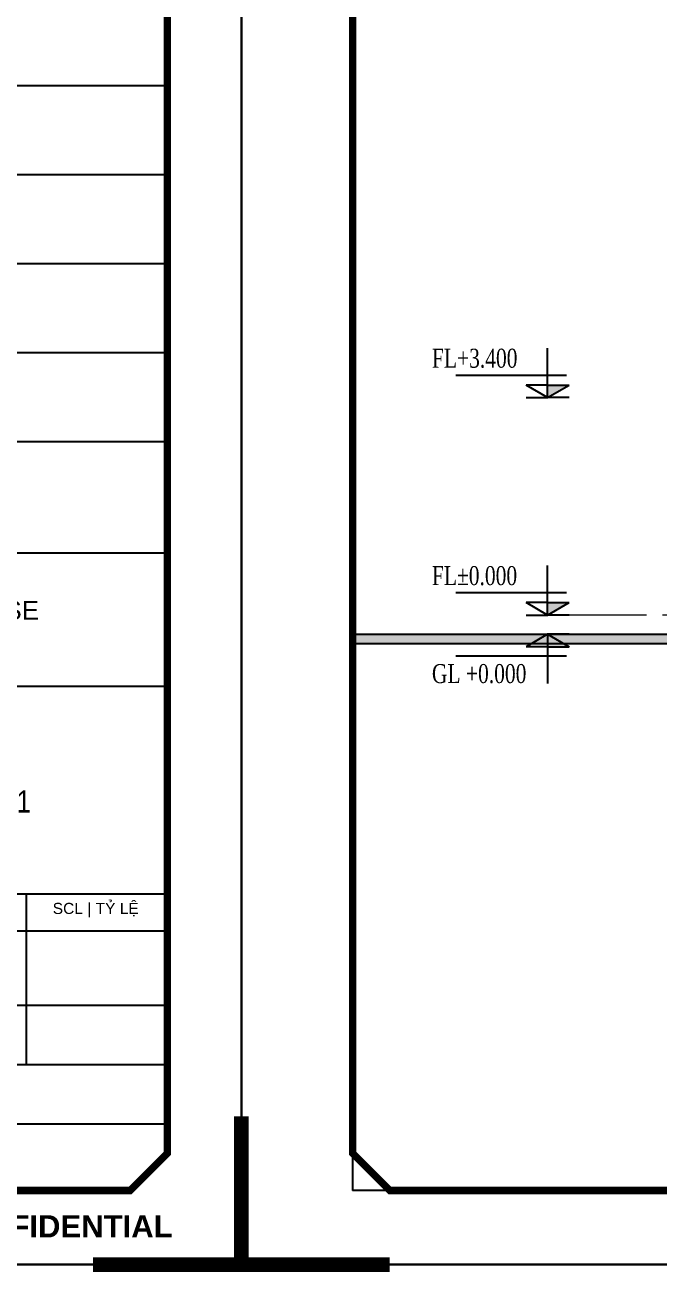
# Model space of a CAD drawing. Header units: inches. Extents: x 340055 to 349452, y -34649 to -30845.
# Drawn here: x 347588.6 to 347687.8, y -32249.8 to -32054.8 of the extents above; entities that cross this region are included whole.
import ezdxf
from ezdxf.enums import TextEntityAlignment as Align

# ---------------------------------------------------------------- set-up
doc = ezdxf.new("R2010")
doc.units = ezdxf.units.IN
doc.header["$MEASUREMENT"] = 0
doc.linetypes.add('CENTER', pattern=[2, 1.25, -0.25, 0.25, -0.25])
for name, color, linetype in [('0 @ 1', 7, 'Continuous'), ('001-TRUC', 252, 'CENTER'), ('250', 250, 'Continuous'), ('3', 3, 'Continuous'), ('NET IN', 3, 'Continuous')]:
    doc.layers.add(name, color=color, linetype=linetype)
doc.layers.add('Cover text', color=7, linetype='Continuous', true_color=0x52370f)
for name, color, linetype, lineweight in [('TEXT @ 1', 7, 'Continuous', 20), ('TL-TIILE BLOCK A2$0$TL-TITLE BLOCK - TEXT @ 1', 7, 'Continuous', 25), ('TL-TIILE BLOCK A2$0$TL-TITLE BLOCK 1', 7, 'Continuous', 50), ('TL-TIILE BLOCK A2$0$TL-TITLE BLOCK 2', 7, 'Continuous', 25)]:
    doc.layers.add(name, color=color, linetype=linetype, lineweight=lineweight)
doc.styles.add('TIEU DE', font='', dxfattribs={"width": 0.8})
doc.styles.add('TL-TIILE BLOCK A2$0$MEP-TEXT T.BLOCK 1', font='arial.ttf', dxfattribs={"height": 1.5})
doc.styles.add('TL-TIILE BLOCK A2$0$MEP-TEXT T.BLOCK 3', font='arial.ttf', dxfattribs={"height": 3})
doc.styles.add('vntimeh.shx', font='vntimeh.shx', dxfattribs={"width": 0.8, "bigfont": 'bigfont.shx'})
doc.styles.get('TIEU DE').set_extended_font_data('.VnArial NarrowH')

# ---------------------------------------------------------------- blocks, each defined once
blk = doc.blocks.new('cos')
at = {"color": 8}
for p, q in [((0, 0), (0, 7.82)), ((0, 1.99), (-3.39, 1.99)), ((0, 0), (-3.39, 1.99)), ((-3, 3.49), (14.52, 3.49)), ((0, 1.99), (3.39, 1.99)), ((0, 0), (3.39, 1.99))]:
    blk.add_line(p, q, dxfattribs=at)
at = {"color": 4}
for p in [(-3.39, 0), (3.39, 0)]:
    blk.add_line(p, (0, 0), dxfattribs=at)
at = {"color": 8}
blk.add_solid([(0, 0), (-3.39, 1.99), (0, 1.99)], dxfattribs=at)
at = {"layer": '3', "color": 3, "style": 'vntimeh.shx', "width": 0.75}
blk.add_attdef('DSD', (1.32, 4.73), '', height=3, dxfattribs=at)
blk = doc.blocks.new('kt kien truc 1')
at = {"layer": 'Defpoints'}
for p in [(15, 15), (20, 10)]:
    blk.add_line(p, (15, 10), dxfattribs=at)
at = {"layer": 'Defpoints', "color": 8}
blk.add_lwpolyline([(0, 0), (594, 0), (594, 420), (0, 420)], close=True, dxfattribs=at)
at = {"layer": 'Defpoints', "color": 8, "const_width": 2}
for points in [[(0, 20), (0, 0), (20, 0)], [(594, 20), (594, 0), (574, 0)]]:
    blk.add_lwpolyline(points, dxfattribs=at)
at = {"layer": 'TL-TIILE BLOCK A2$0$TL-TITLE BLOCK 1', "const_width": 1}
blk.add_lwpolyline([(20, 10), (579, 10), (584, 15), (584, 405), (579, 410), (20, 410), (15, 405), (15, 15)], close=True, dxfattribs=at)
at = {"layer": 'TL-TIILE BLOCK A2$0$TL-TITLE BLOCK 2'}
for p, q in [((509, 159), (584, 159)), ((509, 147), (584, 147)), ((509, 135), (584, 135)), ((509, 123), (584, 123)), ((509, 111), (584, 111)), ((509, 96), (584, 96)), ((509, 78), (584, 78)), ((509, 50), (584, 50)), ((565, 50), (565, 27)), ((509, 45), (584, 45)), ((509, 35), (584, 35)), ((509, 27), (584, 27)), ((509, 19), (584, 19))]:
    blk.add_line(p, q, dxfattribs=at)
at = {"layer": '0 @ 1', "insert": (536.78, 6.67), "char_height": 3, "attachment_point": 1, "style": 'TL-TIILE BLOCK A2$0$MEP-TEXT T.BLOCK 3'}
blk.add_mtext_dynamic_manual_height_columns('\\pt15;{\\fArial|b1|i0|c0|p34;TIALOC CONFIDENTIAL}', width=49.3859, gutter_width=12.5, heights=[0], dxfattribs=at)
at = {"layer": 'TEXT @ 1', "insert": (516.35, 89.49), "char_height": 2.5, "attachment_point": 1, "style": 'TL-TIILE BLOCK A2$0$MEP-TEXT T.BLOCK 1'}
blk.add_mtext_dynamic_manual_height_columns('\\pi10.78205;{\\C1;POWDER WAREHOUSE\\P     KHU SƠN BỘT}', width=64.0147, gutter_width=15, heights=[0], dxfattribs=at)
at = {"layer": 'TL-TIILE BLOCK A2$0$TL-TITLE BLOCK - TEXT @ 1', "insert": (568.56, 48.79), "char_height": 1.5, "attachment_point": 1, "style": 'TL-TIILE BLOCK A2$0$MEP-TEXT T.BLOCK 1'}
blk.add_mtext_dynamic_manual_height_columns('SCL | TỶ LỆ', width=37.618, gutter_width=15, heights=[0], dxfattribs=at)

msp = doc.modelspace()

# ---------------------------------------------------------------- hatches: boundary and pattern name
h = msp.add_hatch()
h.set_pattern_fill('AR-CONC', color=8, scale=0.25, style=0)
h.set_pattern_definition([(50, (24365.4208, 6578.9344), (1.7931504565, -0.1568803375), [0.1875, -2.0625]), (355, (24365.4208, 6578.9344), (-0.346878334, 1.880480334), [0.15, -1.65]), (100.4514, (24365.5702, 6578.9213), (1.446273454, 1.723598855), [0.159350475, -1.75285528]), (46.1842, (24365.4208, 6579.4344), (2.668102622, -0.413797536), [0.28125, -3.09375]), (96.6356, (24365.643, 6579.4), (2.336656764, 2.435294677), [0.23902572, -2.6292825]), (351.1842, (24365.4208, 6579.4344), (2.336654863, 2.435296502), [0.225, -2.475]), (21, (24365.6708, 6579.3094), (1.49226763, -1.0065472267), [0.1875, -2.0625]), (326, (24365.6708, 6579.3094), (0.60828833, 1.812875113), [0.15, -1.65]), (71.4514, (24365.7951, 6579.2255), (2.100556571, 0.806326242), [0.159350475, -1.75285528]), (37.5, (24365.42076, 6578.9344), (0.0303996383, 0.8322346346), [0, -1.63, 0, -1.675, 0, -1.65625]), (7.5, (24365.4208, 6578.9344), (0.6576738436, 0.9860292797), [0, -0.955, 0, -1.5925, 0, -0.63125]), (327.5, (24364.86326, 6578.9344), (1.3345560904, -0.0563871793), [0, -0.625, 0, -1.95, 0, -2.5875]), (317.5, (24364.6133, 6578.9344), (1.4579654234, 0.250262456), [0, -0.8125, 0, -1.295, 0, -1.8375])])
h.paths.add_polyline_path([(347793.264, -32148.5373), (347793.264, -32151.5373), (347791.764, -32151.5373), (347639.598, -32151.5373), (347639.598, -32150.0373), (347791.764, -32150.0373), (347791.764, -32147.0373), (347793.264, -32147.0373), (347924.2644, -32147.0373), (347924.2644, -32148.5373)])

# ---------------------------------------------------------------- linework, layer by layer
at = {"color": 8}
msp.add_lwpolyline([(347793.264, -32148.5373), (347793.264, -32151.5373), (347791.764, -32151.5373), (347639.598, -32151.5373), (347639.598, -32150.0373), (347791.764, -32150.0373), (347791.764, -32147.0373), (347793.264, -32147.0373), (347924.2644, -32147.0373), (347924.2644, -32148.5373)], close=True, dxfattribs=at)
at = {"layer": '001-TRUC', "lineweight": 0, "ltscale": 10}
msp.add_line((348185.8009, -32147.0373), (347673.6961, -32147.0373), dxfattribs=at)
at = {"layer": 'NET IN'}
for points in [[(346933.69, -31762.0222), (347622.4698, -31762.0222), (347622.4698, -32248.6227), (346933.69, -32248.6227)], [(347622.4698, -31762.0222), (348311.2497, -31762.0222), (348311.2497, -32248.6227), (347622.4698, -32248.6227)]]:
    msp.add_lwpolyline(points, close=True, dxfattribs=at)

# ---------------------------------------------------------------- block references
at = {"layer": '250'}
ref = msp.add_blockref('cos', (347670.3466, -32113.0373), dxfattribs=dict(at, xscale=-0.98876953125, yscale=0.98876953125, zscale=0.98876953125))
ref.add_attrib('DSD', 'FL+3.400', (347652.2515, -32108.3617), dxfattribs={"layer": '3', "color": 3, "height": 2.96631, "style": 'vntimeh.shx', "width": 0.75})
ref = msp.add_blockref('cos', (347670.3466, -32147.0373), dxfattribs=dict(at, xscale=-0.98876953125, yscale=0.98876953125, zscale=0.98876953125))
ref.add_attrib('DSD', 'FL%%p0.000', (347652.2515, -32142.3617), dxfattribs={"layer": '3', "color": 3, "height": 2.96631, "style": 'vntimeh.shx', "width": 0.75})
ref = msp.add_blockref('cos', (347670.3466, -32150.0373), dxfattribs=dict(at, xscale=0.98876953125, yscale=0.98876953125, zscale=0.98876953125, rotation=180))
ref.add_attrib('DSD', 'gl +0.000', (347652.2515, -32157.6793), dxfattribs={"layer": '3', "color": 3, "height": 2.96631, "style": 'vntimeh.shx', "width": 0.75})
at = {"layer": '3'}
ref = msp.add_blockref('kt kien truc 1', (346933.69, -32248.6227), dxfattribs=dict(at, xscale=1.159562065285868, yscale=1.159562065285868, zscale=1.159562065285868))
ref.add_attrib('TENBANVE', 'MÆT §øNG TRôC W1', dxfattribs={"layer": 'Cover text', "ltscale": 0.5, "height": 3.478686, "style": 'TIEU DE'}).set_placement((347569.1955, -32176.1899), align=Align.MIDDLE_CENTER)
at = {"layer": '3', "xscale": 1.159562065285868, "yscale": 1.159562065285868, "zscale": 1.159562065285868}
msp.add_blockref('kt kien truc 1', (347622.4699, -32248.6227), dxfattribs=at)

doc.saveas('drawing.dxf')
